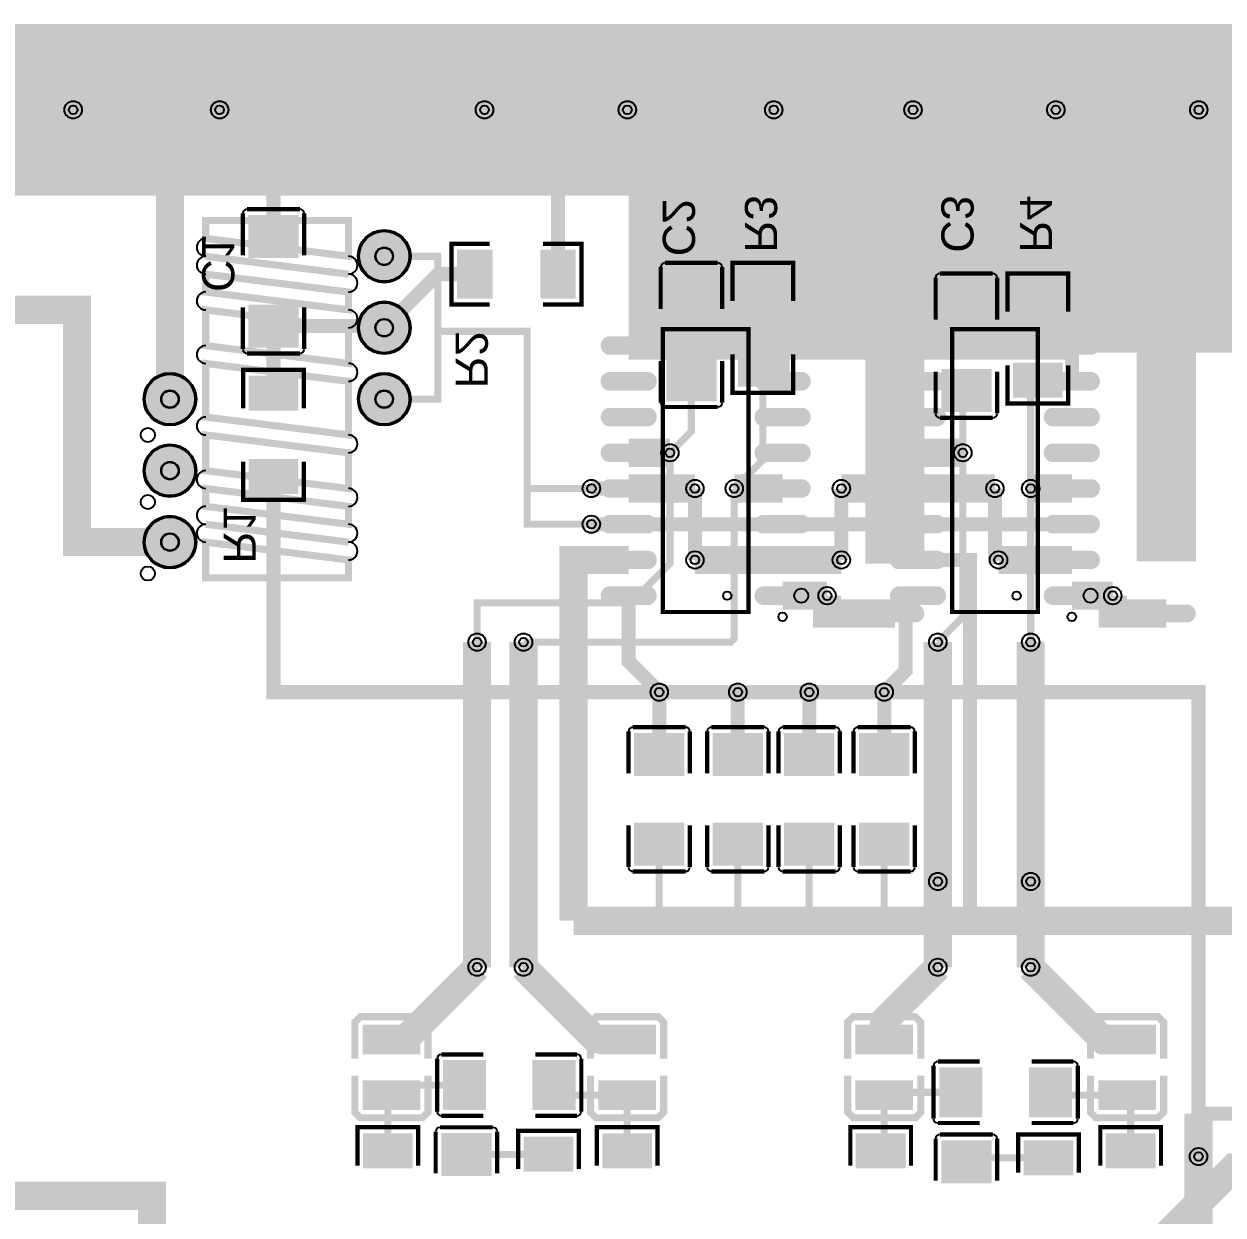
# Model space of a CAD drawing. Header units: millimetres. Extents: x 4 to 167, y 3 to 129.
# Drawn here: x 92.73 to 135.36, y 86.82 to 129.16 of the extents above; entities that cross this region are included whole.
import ezdxf

# ---------------------------------------------------------------- set-up
doc = ezdxf.new("R2010")
doc.units = ezdxf.units.MM
for name, color, linetype, true_color in [('BoardOutLine', 7, 'Continuous', 0xff00ff), ('BottomLayer', 7, 'Continuous', 0x0000ff), ('BottomPasteMaskLayer', 7, 'Continuous', 0x800000), ('BottomSilkLayer', 7, 'Continuous', 0x66cc33), ('BottomSolderMaskLayer', 7, 'Continuous', 0xaa00ff), ('Document', 7, 'Continuous', 0xffffff), ('Hole', 7, 'Continuous', 0x222222), ('Multi-Layer', 7, 'Continuous', 0xc0c0c0), ('TopLayer', 7, 'Continuous', 0xff0000), ('TopPasteMaskLayer', 7, 'Continuous', 0x808080), ('TopSilkLayer', 7, 'Continuous', 0xffcc00), ('TopSolderMaskLayer', 7, 'Continuous', 0x800080)]:
    doc.layers.add(name, color=color, linetype=linetype, true_color=true_color)
doc.styles.get("Standard").update_dxf_attribs({"font": 'arial.ttf'})

msp = doc.modelspace()

# ---------------------------------------------------------------- hatches: boundary and pattern name
at = {"layer": 'BottomLayer'}
for points in [[(100.736, 120.865), (102.464, 120.865), (102.464, 122.35), (100.736, 122.35)], [(109.361, 121.12), (109.361, 119.419), (108.154, 119.419), (108.154, 121.12)], [(111.111, 121.12), (111.111, 119.419), (112.319, 119.419), (112.319, 121.12)], [(117.323, 118.96), (115.595, 118.96), (115.595, 120.445), (117.323, 120.445)], [(118.149, 119.239), (119.85, 119.239), (119.85, 120.447), (118.149, 120.447)], [(127.102, 118.579), (125.374, 118.579), (125.374, 120.064), (127.102, 120.064)], [(127.928, 118.858), (129.629, 118.858), (129.629, 120.066), (127.928, 120.066)], [(100.736, 119.165), (102.464, 119.165), (102.464, 117.68), (100.736, 117.68)], [(117.323, 117.26), (115.595, 117.26), (115.595, 115.775), (117.323, 115.775)], [(118.149, 117.489), (119.85, 117.489), (119.85, 116.282), (118.149, 116.282)], [(127.102, 116.879), (125.374, 116.879), (125.374, 115.394), (127.102, 115.394)], [(127.928, 117.108), (129.629, 117.108), (129.629, 115.901), (127.928, 115.901)], [(102.451, 115.429), (100.75, 115.429), (100.75, 116.637), (102.451, 116.637)], [(102.451, 113.679), (100.75, 113.679), (100.75, 112.472), (102.451, 112.472)], [(122.966, 107.917, -0.785398), (122.966, 108.491), (124.43, 108.491, -0.785398), (124.43, 107.917)], [(132.618, 107.917, -0.785398), (132.618, 108.491), (134.082, 108.491, -0.785398), (134.082, 107.917)]]:
    msp.add_hatch(color=256, dxfattribs=at).paths.add_polyline_path(points)
at = {"layer": 'BottomPasteMaskLayer'}
for points in [[(100.836, 120.865), (101.206, 120.865), (101.306, 120.965), (101.306, 121.27), (101.406, 121.37), (101.794, 121.37), (101.894, 121.27), (101.894, 120.965), (101.994, 120.865), (102.364, 120.865), (102.464, 120.965), (102.464, 122.25), (102.364, 122.35), (100.836, 122.35), (100.736, 122.25), (100.736, 120.965)], [(109.361, 121.02), (109.361, 120.658), (109.261, 120.558), (109.051, 120.558), (108.951, 120.458), (108.951, 120.08), (109.051, 119.98), (109.261, 119.98), (109.361, 119.88), (109.361, 119.519), (109.261, 119.419), (108.254, 119.419), (108.154, 119.519), (108.154, 121.02), (108.254, 121.12), (109.261, 121.12)], [(111.111, 121.02), (111.111, 120.658), (111.211, 120.558), (111.422, 120.558), (111.522, 120.458), (111.522, 120.08), (111.422, 119.98), (111.211, 119.98), (111.111, 119.88), (111.111, 119.519), (111.211, 119.419), (112.219, 119.419), (112.319, 119.519), (112.319, 121.02), (112.219, 121.12), (111.211, 121.12)], [(117.223, 118.96), (116.853, 118.96), (116.753, 119.06), (116.753, 119.365), (116.653, 119.465), (116.265, 119.465), (116.165, 119.365), (116.165, 119.06), (116.065, 118.96), (115.695, 118.96), (115.595, 119.06), (115.595, 120.345), (115.695, 120.445), (117.223, 120.445), (117.323, 120.345), (117.323, 119.06)], [(118.249, 119.239), (118.61, 119.239), (118.71, 119.339), (118.71, 119.55), (118.81, 119.65), (119.188, 119.65), (119.288, 119.55), (119.288, 119.339), (119.388, 119.239), (119.75, 119.239), (119.85, 119.339), (119.85, 120.347), (119.75, 120.447), (118.249, 120.447), (118.149, 120.347), (118.149, 119.339)], [(127.002, 118.579), (126.632, 118.579), (126.532, 118.679), (126.532, 118.984), (126.432, 119.084), (126.045, 119.084), (125.945, 118.984), (125.945, 118.679), (125.845, 118.579), (125.474, 118.579), (125.374, 118.679), (125.374, 119.964), (125.474, 120.064), (127.002, 120.064), (127.102, 119.964), (127.102, 118.679)], [(128.028, 118.858), (128.389, 118.858), (128.489, 118.958), (128.489, 119.169), (128.589, 119.269), (128.967, 119.269), (129.067, 119.169), (129.067, 118.958), (129.167, 118.858), (129.529, 118.858), (129.629, 118.958), (129.629, 119.966), (129.529, 120.066), (128.028, 120.066), (127.928, 119.966), (127.928, 118.958)], [(100.836, 119.165), (101.206, 119.165), (101.306, 119.065), (101.306, 118.76), (101.406, 118.66), (101.794, 118.66), (101.894, 118.76), (101.894, 119.065), (101.994, 119.165), (102.364, 119.165), (102.464, 119.065), (102.464, 117.78), (102.364, 117.68), (100.836, 117.68), (100.736, 117.78), (100.736, 119.065)], [(117.223, 117.26), (116.853, 117.26), (116.753, 117.16), (116.753, 116.855), (116.653, 116.755), (116.265, 116.755), (116.165, 116.855), (116.165, 117.16), (116.065, 117.26), (115.695, 117.26), (115.595, 117.16), (115.595, 115.875), (115.695, 115.775), (117.223, 115.775), (117.323, 115.875), (117.323, 117.16)], [(118.249, 117.489), (118.61, 117.489), (118.71, 117.389), (118.71, 117.179), (118.81, 117.079), (119.188, 117.079), (119.288, 117.179), (119.288, 117.389), (119.388, 117.489), (119.75, 117.489), (119.85, 117.389), (119.85, 116.382), (119.75, 116.282), (118.249, 116.282), (118.149, 116.382), (118.149, 117.389)], [(127.002, 116.879), (126.632, 116.879), (126.532, 116.779), (126.532, 116.474), (126.432, 116.374), (126.045, 116.374), (125.945, 116.474), (125.945, 116.779), (125.845, 116.879), (125.474, 116.879), (125.374, 116.779), (125.374, 115.494), (125.474, 115.394), (127.002, 115.394), (127.102, 115.494), (127.102, 116.779)], [(128.028, 117.108), (128.389, 117.108), (128.489, 117.008), (128.489, 116.798), (128.589, 116.698), (128.967, 116.698), (129.067, 116.798), (129.067, 117.008), (129.167, 117.108), (129.529, 117.108), (129.629, 117.008), (129.629, 116.001), (129.529, 115.901), (128.028, 115.901), (127.928, 116.001), (127.928, 117.008)], [(102.351, 115.429), (101.989, 115.429), (101.889, 115.529), (101.889, 115.74), (101.789, 115.84), (101.411, 115.84), (101.311, 115.74), (101.311, 115.529), (101.211, 115.429), (100.85, 115.429), (100.75, 115.529), (100.75, 116.537), (100.85, 116.637), (102.351, 116.637), (102.451, 116.537), (102.451, 115.529)], [(102.351, 113.679), (101.989, 113.679), (101.889, 113.579), (101.889, 113.369), (101.789, 113.269), (101.411, 113.269), (101.311, 113.369), (101.311, 113.579), (101.211, 113.679), (100.85, 113.679), (100.75, 113.579), (100.75, 112.572), (100.85, 112.472), (102.351, 112.472), (102.451, 112.572), (102.451, 113.579)], [(122.966, 107.917, -0.785398), (122.966, 108.491), (124.43, 108.491, -0.785398), (124.43, 107.917)], [(132.618, 107.917, -0.785398), (132.618, 108.491), (134.082, 108.491, -0.785398), (134.082, 107.917)]]:
    msp.add_hatch(color=256, dxfattribs=at).paths.add_polyline_path(points)
at = {"layer": 'BottomSolderMaskLayer'}
for points in [[(100.707, 120.843), (102.494, 120.843), (102.494, 122.372), (100.707, 122.372)], [(104.597, 120.904, 1), (106.477, 120.904, 1)], [(109.387, 121.145), (109.387, 119.393), (108.128, 119.393), (108.128, 121.145)], [(111.086, 121.145), (111.086, 119.393), (112.344, 119.393), (112.344, 121.145)], [(117.353, 118.938), (115.566, 118.938), (115.566, 120.467), (117.353, 120.467)], [(118.113, 119.221), (119.886, 119.221), (119.886, 120.465), (118.113, 120.465)], [(127.132, 118.557), (125.345, 118.557), (125.345, 120.086), (127.132, 120.086)], [(127.892, 118.84), (129.665, 118.84), (129.665, 120.084), (127.892, 120.084)], [(100.707, 119.187), (102.494, 119.187), (102.494, 117.658), (100.707, 117.658)], [(104.597, 118.364, 1), (106.477, 118.364, 1)], [(117.353, 117.282), (115.566, 117.282), (115.566, 115.753), (117.353, 115.753)], [(118.113, 117.507), (119.886, 117.507), (119.886, 116.264), (118.113, 116.264)], [(127.132, 116.901), (125.345, 116.901), (125.345, 115.372), (127.132, 115.372)], [(127.892, 117.126), (129.665, 117.126), (129.665, 115.883), (127.892, 115.883)], [(96.977, 115.824, 1), (98.857, 115.824, 1)], [(102.486, 115.411), (100.714, 115.411), (100.714, 116.655), (102.486, 116.655)], [(104.597, 115.824, 1), (106.477, 115.824, 1)], [(96.977, 113.284, 1), (98.857, 113.284, 1)], [(102.486, 113.697), (100.714, 113.697), (100.714, 112.454), (102.486, 112.454)], [(96.977, 110.744, 1), (98.857, 110.744, 1)], [(122.901, 107.892, -0.785398), (122.901, 108.517), (124.495, 108.517, -0.785398), (124.495, 107.892)], [(132.553, 107.892, -0.785398), (132.553, 108.517), (134.147, 108.517, -0.785398), (134.147, 107.892)]]:
    msp.add_hatch(color=256, dxfattribs=at).paths.add_polyline_path(points)
at = {"layer": 'Multi-Layer'}
for points in [[(104.648, 120.904, 1), (106.426, 120.904, 1)], [(104.648, 118.364, 1), (106.426, 118.364, 1)], [(97.028, 115.824, 1), (98.806, 115.824, 1)], [(104.648, 115.824, 1), (106.426, 115.824, 1)], [(97.028, 113.284, 1), (98.806, 113.284, 1)], [(97.028, 110.744, 1), (98.806, 110.744, 1)]]:
    msp.add_hatch(color=256, dxfattribs=at).paths.add_polyline_path(points)
at = {"layer": 'TopLayer'}
for points in [[(137.434, 117.729), (114.232, 117.729), (114.232, 125.662), (114.681, 126.111), (137.434, 126.111)], [(113.547, 117.428, -0.785398), (113.547, 118.03), (114.916, 118.03, -0.785398), (114.916, 117.428)], [(119.018, 117.428, -0.785398), (119.018, 118.03), (120.387, 118.03, -0.785398), (120.387, 117.428)], [(123.834, 117.428, -0.785398), (123.834, 118.03), (125.203, 118.03, -0.785398), (125.203, 117.428)], [(129.305, 117.428, -0.785398), (129.305, 118.03), (130.674, 118.03, -0.785398), (130.674, 117.428)], [(113.547, 116.158, -0.785398), (113.547, 116.76), (114.916, 116.76, -0.785398), (114.916, 116.158)], [(119.018, 116.158, -0.785398), (119.018, 116.76), (120.387, 116.76, -0.785398), (120.387, 116.158)], [(123.834, 116.158, -0.785398), (123.834, 116.76), (125.203, 116.76, -0.785398), (125.203, 116.158)], [(129.305, 116.158, -0.785398), (129.305, 116.76), (130.674, 116.76, -0.785398), (130.674, 116.158)], [(113.547, 114.888, -0.785398), (113.547, 115.49), (114.916, 115.49, -0.785398), (114.916, 114.888)], [(119.018, 114.888, -0.785398), (119.018, 115.49), (120.387, 115.49, -0.785398), (120.387, 114.888)], [(123.834, 114.888, -0.785398), (123.834, 115.49), (125.203, 115.49, -0.785398), (125.203, 114.888)], [(129.305, 114.888, -0.785398), (129.305, 115.49), (130.674, 115.49, -0.785398), (130.674, 114.888)], [(113.547, 113.618, -0.785398), (113.547, 114.22), (114.916, 114.22, -0.785398), (114.916, 113.618)], [(119.018, 113.618, -0.785398), (119.018, 114.22), (120.387, 114.22, -0.785398), (120.387, 113.618)], [(123.834, 113.618, -0.785398), (123.834, 114.22), (125.203, 114.22, -0.785398), (125.203, 113.618)], [(129.305, 113.618, -0.785398), (129.305, 114.22), (130.674, 114.22, -0.785398), (130.674, 113.618)], [(113.547, 112.348, -0.785398), (113.547, 112.95), (114.916, 112.95, -0.785398), (114.916, 112.348)], [(119.018, 112.348, -0.785398), (119.018, 112.95), (120.387, 112.95, -0.785398), (120.387, 112.348)], [(123.834, 112.348, -0.785398), (123.834, 112.95), (125.203, 112.95, -0.785398), (125.203, 112.348)], [(129.305, 112.348, -0.785398), (129.305, 112.95), (130.674, 112.95, -0.785398), (130.674, 112.348)], [(113.547, 111.078, -0.785398), (113.547, 111.68), (114.916, 111.68, -0.785398), (114.916, 111.078)], [(119.018, 111.078, -0.785398), (119.018, 111.68), (120.387, 111.68, -0.785398), (120.387, 111.078)], [(123.834, 111.078, -0.785398), (123.834, 111.68), (125.203, 111.68, -0.785398), (125.203, 111.078)], [(129.305, 111.078, -0.785398), (129.305, 111.68), (130.674, 111.68, -0.785398), (130.674, 111.078)], [(113.547, 109.808, -0.785398), (113.547, 110.41), (114.916, 110.41, -0.785398), (114.916, 109.808)], [(119.018, 109.808, -0.785398), (119.018, 110.41), (120.387, 110.41, -0.785398), (120.387, 109.808)], [(123.834, 109.808, -0.785398), (123.834, 110.41), (125.203, 110.41, -0.785398), (125.203, 109.808)], [(129.305, 109.808, -0.785398), (129.305, 110.41), (130.674, 110.41, -0.785398), (130.674, 109.808)], [(113.547, 108.538, -0.785398), (113.547, 109.14), (114.916, 109.14, -0.785398), (114.916, 108.538)], [(119.018, 108.538, -0.785398), (119.018, 109.14), (120.387, 109.14, -0.785398), (120.387, 108.538)], [(123.834, 108.538, -0.785398), (123.834, 109.14), (125.203, 109.14, -0.785398), (125.203, 108.538)], [(129.305, 108.538, -0.785398), (129.305, 109.14), (130.674, 109.14, -0.785398), (130.674, 108.538)], [(116.18, 102.45), (114.452, 102.45), (114.452, 103.935), (116.18, 103.935)], [(118.974, 102.45), (117.246, 102.45), (117.246, 103.935), (118.974, 103.935)], [(121.514, 102.45), (119.786, 102.45), (119.786, 103.935), (121.514, 103.935)], [(124.181, 102.45), (122.453, 102.45), (122.453, 103.935), (124.181, 103.935)], [(116.18, 100.75), (114.452, 100.75), (114.452, 99.265), (116.18, 99.265)], [(118.974, 100.75), (117.246, 100.75), (117.246, 99.265), (118.974, 99.265)], [(121.514, 100.75), (119.786, 100.75), (119.786, 99.265), (121.514, 99.265)], [(124.181, 100.75), (122.453, 100.75), (122.453, 99.265), (124.181, 99.265)], [(104.792, 93.566), (106.791, 93.566), (106.791, 92.566), (104.792, 92.566)], [(113.174, 93.566), (115.173, 93.566), (115.173, 92.566), (113.174, 92.566)], [(122.318, 93.566), (124.317, 93.566), (124.317, 92.566), (122.318, 92.566)], [(130.954, 93.566), (132.953, 93.566), (132.953, 92.566), (130.954, 92.566)], [(109.132, 90.576), (109.132, 92.304), (107.647, 92.304), (107.647, 90.576)], [(110.832, 90.576), (110.832, 92.304), (112.317, 92.304), (112.317, 90.576)], [(126.785, 90.322), (126.785, 92.05), (125.3, 92.05), (125.3, 90.322)], [(128.485, 90.322), (128.485, 92.05), (129.97, 92.05), (129.97, 90.322)], [(104.792, 91.585), (106.791, 91.585), (106.791, 90.585), (104.792, 90.585)], [(113.174, 91.585), (115.173, 91.585), (115.173, 90.585), (113.174, 90.585)], [(122.318, 91.585), (124.317, 91.585), (124.317, 90.585), (122.318, 90.585)], [(130.954, 91.585), (132.953, 91.585), (132.953, 90.585), (130.954, 90.585)], [(104.814, 88.505), (106.515, 88.505), (106.515, 89.713), (104.814, 89.713)], [(107.594, 88.226), (109.322, 88.226), (109.322, 89.711), (107.594, 89.711)], [(110.529, 88.378), (112.23, 88.378), (112.23, 89.586), (110.529, 89.586)], [(113.323, 88.505), (115.024, 88.505), (115.024, 89.713), (113.323, 89.713)], [(122.34, 88.505), (124.041, 88.505), (124.041, 89.713), (122.34, 89.713)], [(131.23, 88.505), (132.931, 88.505), (132.931, 89.713), (131.23, 89.713)], [(125.374, 87.972), (127.102, 87.972), (127.102, 89.457), (125.374, 89.457)], [(128.309, 88.251), (130.01, 88.251), (130.01, 89.459), (128.309, 89.459)]]:
    msp.add_hatch(color=256, dxfattribs=at).paths.add_polyline_path(points)
at = {"layer": 'TopPasteMaskLayer'}
for points in [[(113.547, 117.428, -0.785398), (113.547, 118.03), (114.916, 118.03, -0.785398), (114.916, 117.428)], [(119.018, 117.428, -0.785398), (119.018, 118.03), (120.387, 118.03, -0.785398), (120.387, 117.428)], [(123.834, 117.428, -0.785398), (123.834, 118.03), (125.203, 118.03, -0.785398), (125.203, 117.428)], [(129.305, 117.428, -0.785398), (129.305, 118.03), (130.674, 118.03, -0.785398), (130.674, 117.428)], [(113.547, 116.158, -0.785398), (113.547, 116.76), (114.916, 116.76, -0.785398), (114.916, 116.158)], [(119.018, 116.158, -0.785398), (119.018, 116.76), (120.387, 116.76, -0.785398), (120.387, 116.158)], [(123.834, 116.158, -0.785398), (123.834, 116.76), (125.203, 116.76, -0.785398), (125.203, 116.158)], [(129.305, 116.158, -0.785398), (129.305, 116.76), (130.674, 116.76, -0.785398), (130.674, 116.158)], [(113.547, 114.888, -0.785398), (113.547, 115.49), (114.916, 115.49, -0.785398), (114.916, 114.888)], [(119.018, 114.888, -0.785398), (119.018, 115.49), (120.387, 115.49, -0.785398), (120.387, 114.888)], [(123.834, 114.888, -0.785398), (123.834, 115.49), (125.203, 115.49, -0.785398), (125.203, 114.888)], [(129.305, 114.888, -0.785398), (129.305, 115.49), (130.674, 115.49, -0.785398), (130.674, 114.888)], [(113.547, 113.618, -0.785398), (113.547, 114.22), (114.916, 114.22, -0.785398), (114.916, 113.618)], [(119.018, 113.618, -0.785398), (119.018, 114.22), (120.387, 114.22, -0.785398), (120.387, 113.618)], [(123.834, 113.618, -0.785398), (123.834, 114.22), (125.203, 114.22, -0.785398), (125.203, 113.618)], [(129.305, 113.618, -0.785398), (129.305, 114.22), (130.674, 114.22, -0.785398), (130.674, 113.618)], [(113.547, 112.348, -0.785398), (113.547, 112.95), (114.916, 112.95, -0.785398), (114.916, 112.348)], [(119.018, 112.348, -0.785398), (119.018, 112.95), (120.387, 112.95, -0.785398), (120.387, 112.348)], [(123.834, 112.348, -0.785398), (123.834, 112.95), (125.203, 112.95, -0.785398), (125.203, 112.348)], [(129.305, 112.348, -0.785398), (129.305, 112.95), (130.674, 112.95, -0.785398), (130.674, 112.348)], [(113.547, 111.078, -0.785398), (113.547, 111.68), (114.916, 111.68, -0.785398), (114.916, 111.078)], [(119.018, 111.078, -0.785398), (119.018, 111.68), (120.387, 111.68, -0.785398), (120.387, 111.078)], [(123.834, 111.078, -0.785398), (123.834, 111.68), (125.203, 111.68, -0.785398), (125.203, 111.078)], [(129.305, 111.078, -0.785398), (129.305, 111.68), (130.674, 111.68, -0.785398), (130.674, 111.078)], [(113.547, 109.808, -0.785398), (113.547, 110.41), (114.916, 110.41, -0.785398), (114.916, 109.808)], [(119.018, 109.808, -0.785398), (119.018, 110.41), (120.387, 110.41, -0.785398), (120.387, 109.808)], [(123.834, 109.808, -0.785398), (123.834, 110.41), (125.203, 110.41, -0.785398), (125.203, 109.808)], [(129.305, 109.808, -0.785398), (129.305, 110.41), (130.674, 110.41, -0.785398), (130.674, 109.808)], [(113.547, 108.538, -0.785398), (113.547, 109.14), (114.916, 109.14, -0.785398), (114.916, 108.538)], [(119.018, 108.538, -0.785398), (119.018, 109.14), (120.387, 109.14, -0.785398), (120.387, 108.538)], [(123.834, 108.538, -0.785398), (123.834, 109.14), (125.203, 109.14, -0.785398), (125.203, 108.538)], [(129.305, 108.538, -0.785398), (129.305, 109.14), (130.674, 109.14, -0.785398), (130.674, 108.538)], [(116.08, 102.45), (115.71, 102.45), (115.61, 102.55), (115.61, 102.855), (115.51, 102.955), (115.122, 102.955), (115.022, 102.855), (115.022, 102.55), (114.922, 102.45), (114.552, 102.45), (114.452, 102.55), (114.452, 103.835), (114.552, 103.935), (116.08, 103.935), (116.18, 103.835), (116.18, 102.55)], [(118.874, 102.45), (118.504, 102.45), (118.404, 102.55), (118.404, 102.855), (118.304, 102.955), (117.916, 102.955), (117.816, 102.855), (117.816, 102.55), (117.716, 102.45), (117.346, 102.45), (117.246, 102.55), (117.246, 103.835), (117.346, 103.935), (118.874, 103.935), (118.974, 103.835), (118.974, 102.55)], [(121.414, 102.45), (121.044, 102.45), (120.944, 102.55), (120.944, 102.855), (120.844, 102.955), (120.456, 102.955), (120.356, 102.855), (120.356, 102.55), (120.256, 102.45), (119.886, 102.45), (119.786, 102.55), (119.786, 103.835), (119.886, 103.935), (121.414, 103.935), (121.514, 103.835), (121.514, 102.55)], [(124.081, 102.45), (123.711, 102.45), (123.611, 102.55), (123.611, 102.855), (123.511, 102.955), (123.123, 102.955), (123.023, 102.855), (123.023, 102.55), (122.923, 102.45), (122.553, 102.45), (122.453, 102.55), (122.453, 103.835), (122.553, 103.935), (124.081, 103.935), (124.181, 103.835), (124.181, 102.55)], [(116.08, 100.75), (115.71, 100.75), (115.61, 100.65), (115.61, 100.345), (115.51, 100.245), (115.122, 100.245), (115.022, 100.345), (115.022, 100.65), (114.922, 100.75), (114.552, 100.75), (114.452, 100.65), (114.452, 99.365), (114.552, 99.265), (116.08, 99.265), (116.18, 99.365), (116.18, 100.65)], [(118.874, 100.75), (118.504, 100.75), (118.404, 100.65), (118.404, 100.345), (118.304, 100.245), (117.916, 100.245), (117.816, 100.345), (117.816, 100.65), (117.716, 100.75), (117.346, 100.75), (117.246, 100.65), (117.246, 99.365), (117.346, 99.265), (118.874, 99.265), (118.974, 99.365), (118.974, 100.65)], [(121.414, 100.75), (121.044, 100.75), (120.944, 100.65), (120.944, 100.345), (120.844, 100.245), (120.456, 100.245), (120.356, 100.345), (120.356, 100.65), (120.256, 100.75), (119.886, 100.75), (119.786, 100.65), (119.786, 99.365), (119.886, 99.265), (121.414, 99.265), (121.514, 99.365), (121.514, 100.65)], [(124.081, 100.75), (123.711, 100.75), (123.611, 100.65), (123.611, 100.345), (123.511, 100.245), (123.123, 100.245), (123.023, 100.345), (123.023, 100.65), (122.923, 100.75), (122.553, 100.75), (122.453, 100.65), (122.453, 99.365), (122.553, 99.265), (124.081, 99.265), (124.181, 99.365), (124.181, 100.65)], [(104.792, 93.566), (106.791, 93.566), (106.791, 92.566), (104.792, 92.566)], [(113.174, 93.566), (115.173, 93.566), (115.173, 92.566), (113.174, 92.566)], [(122.318, 93.566), (124.317, 93.566), (124.317, 92.566), (122.318, 92.566)], [(130.954, 93.566), (132.953, 93.566), (132.953, 92.566), (130.954, 92.566)], [(109.132, 90.676), (109.132, 91.046), (109.032, 91.146), (108.727, 91.146), (108.627, 91.246), (108.627, 91.634), (108.727, 91.734), (109.032, 91.734), (109.132, 91.834), (109.132, 92.204), (109.032, 92.304), (107.747, 92.304), (107.647, 92.204), (107.647, 90.676), (107.747, 90.576), (109.032, 90.576)], [(110.832, 90.676), (110.832, 91.046), (110.932, 91.146), (111.237, 91.146), (111.337, 91.246), (111.337, 91.634), (111.237, 91.734), (110.932, 91.734), (110.832, 91.834), (110.832, 92.204), (110.932, 92.304), (112.217, 92.304), (112.317, 92.204), (112.317, 90.676), (112.217, 90.576), (110.932, 90.576)], [(126.785, 90.422), (126.785, 90.792), (126.685, 90.892), (126.38, 90.892), (126.28, 90.992), (126.28, 91.38), (126.38, 91.48), (126.685, 91.48), (126.785, 91.58), (126.785, 91.95), (126.685, 92.05), (125.4, 92.05), (125.3, 91.95), (125.3, 90.422), (125.4, 90.322), (126.685, 90.322)], [(128.485, 90.422), (128.485, 90.792), (128.585, 90.892), (128.89, 90.892), (128.99, 90.992), (128.99, 91.38), (128.89, 91.48), (128.585, 91.48), (128.485, 91.58), (128.485, 91.95), (128.585, 92.05), (129.87, 92.05), (129.97, 91.95), (129.97, 90.422), (129.87, 90.322), (128.585, 90.322)], [(104.792, 91.585), (106.791, 91.585), (106.791, 90.585), (104.792, 90.585)], [(113.174, 91.585), (115.173, 91.585), (115.173, 90.585), (113.174, 90.585)], [(122.318, 91.585), (124.317, 91.585), (124.317, 90.585), (122.318, 90.585)], [(130.954, 91.585), (132.953, 91.585), (132.953, 90.585), (130.954, 90.585)], [(104.914, 88.505), (105.275, 88.505), (105.375, 88.605), (105.375, 88.816), (105.475, 88.916), (105.853, 88.916), (105.953, 88.816), (105.953, 88.605), (106.053, 88.505), (106.415, 88.505), (106.515, 88.605), (106.515, 89.613), (106.415, 89.713), (104.914, 89.713), (104.814, 89.613), (104.814, 88.605)], [(107.694, 88.226), (108.064, 88.226), (108.164, 88.326), (108.164, 88.631), (108.264, 88.731), (108.652, 88.731), (108.752, 88.631), (108.752, 88.326), (108.852, 88.226), (109.222, 88.226), (109.322, 88.326), (109.322, 89.611), (109.222, 89.711), (107.694, 89.711), (107.594, 89.611), (107.594, 88.326)], [(110.629, 88.378), (110.99, 88.378), (111.09, 88.478), (111.09, 88.689), (111.19, 88.789), (111.568, 88.789), (111.668, 88.689), (111.668, 88.478), (111.768, 88.378), (112.13, 88.378), (112.23, 88.478), (112.23, 89.486), (112.13, 89.586), (110.629, 89.586), (110.529, 89.486), (110.529, 88.478)], [(113.423, 88.505), (113.784, 88.505), (113.884, 88.605), (113.884, 88.816), (113.984, 88.916), (114.362, 88.916), (114.462, 88.816), (114.462, 88.605), (114.562, 88.505), (114.924, 88.505), (115.024, 88.605), (115.024, 89.613), (114.924, 89.713), (113.423, 89.713), (113.323, 89.613), (113.323, 88.605)], [(122.44, 88.505), (122.801, 88.505), (122.901, 88.605), (122.901, 88.816), (123.001, 88.916), (123.379, 88.916), (123.479, 88.816), (123.479, 88.605), (123.579, 88.505), (123.941, 88.505), (124.041, 88.605), (124.041, 89.613), (123.941, 89.713), (122.44, 89.713), (122.34, 89.613), (122.34, 88.605)], [(131.33, 88.505), (131.691, 88.505), (131.791, 88.605), (131.791, 88.816), (131.891, 88.916), (132.269, 88.916), (132.369, 88.816), (132.369, 88.605), (132.469, 88.505), (132.831, 88.505), (132.931, 88.605), (132.931, 89.613), (132.831, 89.713), (131.33, 89.713), (131.23, 89.613), (131.23, 88.605)], [(125.474, 87.972), (125.845, 87.972), (125.945, 88.072), (125.945, 88.377), (126.045, 88.477), (126.432, 88.477), (126.532, 88.377), (126.532, 88.072), (126.632, 87.972), (127.002, 87.972), (127.102, 88.072), (127.102, 89.357), (127.002, 89.457), (125.474, 89.457), (125.374, 89.357), (125.374, 88.072)], [(128.409, 88.251), (128.77, 88.251), (128.87, 88.351), (128.87, 88.562), (128.97, 88.662), (129.348, 88.662), (129.448, 88.562), (129.448, 88.351), (129.548, 88.251), (129.91, 88.251), (130.01, 88.351), (130.01, 89.359), (129.91, 89.459), (128.409, 89.459), (128.309, 89.359), (128.309, 88.351)]]:
    msp.add_hatch(color=256, dxfattribs=at).paths.add_polyline_path(points)
at = {"layer": 'TopSolderMaskLayer'}
for points in [[(104.597, 120.904, 1), (106.477, 120.904, 1)], [(104.597, 118.364, 1), (106.477, 118.364, 1)], [(113.489, 117.403, -0.785398), (113.489, 118.056), (114.974, 118.056, -0.785398), (114.974, 117.403)], [(118.961, 117.403, -0.785398), (118.961, 118.056), (120.445, 118.056, -0.785398), (120.445, 117.403)], [(123.776, 117.403, -0.785398), (123.776, 118.056), (125.261, 118.056, -0.785398), (125.261, 117.403)], [(129.248, 117.403, -0.785398), (129.248, 118.056), (130.732, 118.056, -0.785398), (130.732, 117.403)], [(96.977, 115.824, 1), (98.857, 115.824, 1)], [(104.597, 115.824, 1), (106.477, 115.824, 1)], [(113.489, 116.133, -0.785398), (113.489, 116.786), (114.974, 116.786, -0.785398), (114.974, 116.133)], [(118.961, 116.133, -0.785398), (118.961, 116.786), (120.445, 116.786, -0.785398), (120.445, 116.133)], [(123.776, 116.133, -0.785398), (123.776, 116.786), (125.261, 116.786, -0.785398), (125.261, 116.133)], [(129.248, 116.133, -0.785398), (129.248, 116.786), (130.732, 116.786, -0.785398), (130.732, 116.133)], [(113.489, 114.863, -0.785398), (113.489, 115.516), (114.974, 115.516, -0.785398), (114.974, 114.863)], [(118.961, 114.863, -0.785398), (118.961, 115.516), (120.445, 115.516, -0.785398), (120.445, 114.863)], [(123.776, 114.863, -0.785398), (123.776, 115.516), (125.261, 115.516, -0.785398), (125.261, 114.863)], [(129.248, 114.863, -0.785398), (129.248, 115.516), (130.732, 115.516, -0.785398), (130.732, 114.863)], [(96.977, 113.284, 1), (98.857, 113.284, 1)], [(113.489, 113.593, -0.785398), (113.489, 114.246), (114.974, 114.246, -0.785398), (114.974, 113.593)], [(118.961, 113.593, -0.785398), (118.961, 114.246), (120.445, 114.246, -0.785398), (120.445, 113.593)], [(123.776, 113.593, -0.785398), (123.776, 114.246), (125.261, 114.246, -0.785398), (125.261, 113.593)], [(129.248, 113.593, -0.785398), (129.248, 114.246), (130.732, 114.246, -0.785398), (130.732, 113.593)], [(113.489, 112.323, -0.785398), (113.489, 112.976), (114.974, 112.976, -0.785398), (114.974, 112.323)], [(118.961, 112.323, -0.785398), (118.961, 112.976), (120.445, 112.976, -0.785398), (120.445, 112.323)], [(123.776, 112.323, -0.785398), (123.776, 112.976), (125.261, 112.976, -0.785398), (125.261, 112.323)], [(129.248, 112.323, -0.785398), (129.248, 112.976), (130.732, 112.976, -0.785398), (130.732, 112.323)], [(96.977, 110.744, 1), (98.857, 110.744, 1)], [(113.489, 111.053, -0.785398), (113.489, 111.706), (114.974, 111.706, -0.785398), (114.974, 111.053)], [(118.961, 111.053, -0.785398), (118.961, 111.706), (120.445, 111.706, -0.785398), (120.445, 111.053)], [(123.776, 111.053, -0.785398), (123.776, 111.706), (125.261, 111.706, -0.785398), (125.261, 111.053)], [(129.248, 111.053, -0.785398), (129.248, 111.706), (130.732, 111.706, -0.785398), (130.732, 111.053)], [(113.489, 109.783, -0.785398), (113.489, 110.436), (114.974, 110.436, -0.785398), (114.974, 109.783)], [(118.961, 109.783, -0.785398), (118.961, 110.436), (120.445, 110.436, -0.785398), (120.445, 109.783)], [(123.776, 109.783, -0.785398), (123.776, 110.436), (125.261, 110.436, -0.785398), (125.261, 109.783)], [(129.248, 109.783, -0.785398), (129.248, 110.436), (130.732, 110.436, -0.785398), (130.732, 109.783)], [(113.489, 108.513, -0.785398), (113.489, 109.166), (114.974, 109.166, -0.785398), (114.974, 108.513)], [(118.961, 108.513, -0.785398), (118.961, 109.166), (120.445, 109.166, -0.785398), (120.445, 108.513)], [(123.776, 108.513, -0.785398), (123.776, 109.166), (125.261, 109.166, -0.785398), (125.261, 108.513)], [(129.248, 108.513, -0.785398), (129.248, 109.166), (130.732, 109.166, -0.785398), (130.732, 108.513)], [(116.21, 102.428), (114.423, 102.428), (114.423, 103.957), (116.21, 103.957)], [(119.004, 102.428), (117.217, 102.428), (117.217, 103.957), (119.004, 103.957)], [(121.544, 102.428), (119.757, 102.428), (119.757, 103.957), (121.544, 103.957)], [(124.211, 102.428), (122.424, 102.428), (122.424, 103.957), (124.211, 103.957)], [(116.21, 100.772), (114.423, 100.772), (114.423, 99.243), (116.21, 99.243)], [(119.004, 100.772), (117.217, 100.772), (117.217, 99.243), (119.004, 99.243)], [(121.544, 100.772), (119.757, 100.772), (119.757, 99.243), (121.544, 99.243)], [(124.211, 100.772), (122.424, 100.772), (122.424, 99.243), (124.211, 99.243)], [(104.766, 93.591), (106.816, 93.591), (106.816, 92.54), (104.766, 92.54)], [(113.148, 93.591), (115.198, 93.591), (115.198, 92.54), (113.148, 92.54)], [(122.292, 93.591), (124.342, 93.591), (124.342, 92.54), (122.292, 92.54)], [(130.928, 93.591), (132.978, 93.591), (132.978, 92.54), (130.928, 92.54)], [(109.158, 90.551), (109.158, 92.33), (107.622, 92.33), (107.622, 90.551)], [(110.807, 90.551), (110.807, 92.33), (112.343, 92.33), (112.343, 90.551)], [(126.811, 90.297), (126.811, 92.076), (125.275, 92.076), (125.275, 90.297)], [(128.46, 90.297), (128.46, 92.076), (129.996, 92.076), (129.996, 90.297)], [(104.766, 91.61), (106.816, 91.61), (106.816, 90.559), (104.766, 90.559)], [(113.148, 91.61), (115.198, 91.61), (115.198, 90.559), (113.148, 90.559)], [(122.292, 91.61), (124.342, 91.61), (124.342, 90.559), (122.292, 90.559)], [(130.928, 91.61), (132.978, 91.61), (132.978, 90.559), (130.928, 90.559)], [(104.778, 88.487), (106.55, 88.487), (106.55, 89.731), (104.778, 89.731)], [(107.565, 88.204), (109.352, 88.204), (109.352, 89.733), (107.565, 89.733)], [(110.493, 88.36), (112.265, 88.36), (112.265, 89.604), (110.493, 89.604)], [(113.287, 88.487), (115.06, 88.487), (115.06, 89.731), (113.287, 89.731)], [(122.304, 88.487), (124.077, 88.487), (124.077, 89.731), (122.304, 89.731)], [(131.194, 88.487), (132.967, 88.487), (132.967, 89.731), (131.194, 89.731)], [(125.345, 87.95), (127.132, 87.95), (127.132, 89.479), (125.345, 89.479)], [(128.273, 88.233), (130.046, 88.233), (130.046, 89.477), (128.273, 89.477)]]:
    msp.add_hatch(color=256, dxfattribs=at).paths.add_polyline_path(points)

# ---------------------------------------------------------------- linework, layer by layer
at = {"layer": 'BoardOutLine', "const_width": 0.254}
msp.add_lwpolyline([(4.166, 128.677), (166.879, 128.677), (166.879, 3.683), (4.166, 3.683), (4.166, 128.677)], close=True, dxfattribs=at)
at = {"layer": 'BottomLayer'}
for points, const_width in [([(94.476, 126.111), (89.396, 126.111)], 6), ([(99.683, 126.111), (94.476, 126.111)], 6), ([(109.101, 126.111), (99.683, 126.111)], 6), ([(114.181, 126.111), (109.101, 126.111)], 6), ([(119.388, 126.111), (114.181, 126.111)], 6), ([(124.341, 126.111), (119.388, 126.111)], 6), ([(129.421, 126.111), (124.341, 126.111)], 6), ([(134.501, 126.111), (129.421, 126.111)], 6), ([(139.708, 126.111), (134.501, 126.111)], 6), ([(97.917, 115.824), (97.917, 126.111)], 0.5), ([(101.6, 121.608), (101.6, 126.111)], 0.5), ([(111.715, 120.269), (111.715, 126.111)], 0.5), ([(133.35, 122.428), (133.35, 110.065)], 2), ([(123.698, 122.218), (123.698, 109.982)], 2), ([(137.504, 122.218), (123.698, 122.218)], 2), ([(105.537, 118.364), (107.442, 120.269), (108.757, 120.269)], 0.5), ([(116.459, 119.703), (116.599, 119.843), (118.999, 119.843)], 1), ([(126.238, 119.322), (126.378, 119.462), (128.778, 119.462)], 0.254), ([(101.6, 118.423), (101.6, 116.033)], 0.5), ([(101.6, 118.423), (105.479, 118.423), (105.537, 118.364)], 0.5), ([(105.537, 115.824), (107.442, 115.824), (107.442, 118.237), (110.617, 118.237), (110.617, 112.649), (112.903, 112.649)], 0.254), ([(117.983, 112.649), (118.999, 113.665), (118.999, 116.886)], 0.254), ([(115.697, 113.919), (116.459, 114.681), (116.459, 116.518)], 0.254), ([(128.524, 112.649), (128.524, 116.505), (128.778, 116.505)], 0.254), ([(126.111, 113.919), (126.111, 116.137), (126.238, 116.137)], 0.254), ([(115.697, 113.919), (115.697, 109.982), (114.3, 108.585), (108.839, 108.585), (108.839, 107.188)], 0.254), ([(126.111, 113.919), (126.111, 108.077), (125.222, 107.188)], 0.254), ([(115.316, 105.41), (101.6, 105.41), (101.6, 113.076)], 0.5), ([(117.983, 112.649), (117.983, 107.315), (117.856, 107.188), (110.49, 107.188)], 0.254), ([(116.586, 112.649), (116.586, 110.109)], 0.5), ([(121.793, 110.109), (121.793, 112.649)], 0.5), ([(127.254, 112.649), (127.254, 110.236), (127.381, 110.109)], 0.5), ([(128.524, 112.649), (128.524, 107.188)], 0.254), ([(121.285, 108.839), (121.285, 108.204), (123.698, 108.204)], 1), ([(131.445, 108.839), (131.445, 108.204), (133.35, 108.204)], 1), ([(118.11, 105.41), (115.316, 105.41)], 0.5), ([(120.65, 105.41), (118.11, 105.41)], 0.5), ([(123.317, 105.41), (120.65, 105.41)], 0.5), ([(123.317, 105.41), (134.493, 105.41), (134.493, 90.424), (158.623, 90.424), (158.623, 101.473)], 0.5), ([(125.222, 98.679), (125.222, 95.631)], 1), ([(128.524, 98.679), (128.524, 95.631)], 1), ([(134.493, 88.9), (134.493, 90.424)], 1), ([(129.183, 84.328), (131.572, 84.328), (135.763, 88.519), (136.906, 88.519)], 1)]:
    msp.add_lwpolyline(points, dxfattribs=dict(at, const_width=const_width))
at = {"layer": 'BottomSilkLayer', "const_width": 0.152}
for points in [[(100.508, 120.941), (100.508, 122.426)], [(100.66, 122.579), (102.54, 122.579)], [(102.693, 122.426), (102.693, 120.941)], [(109.285, 121.348), (107.925, 121.348), (107.925, 119.19), (109.285, 119.19)], [(111.187, 121.348), (112.547, 121.348), (112.547, 119.19), (111.187, 119.19)], [(117.399, 120.674), (115.519, 120.674)], [(117.92, 119.315), (117.92, 120.675), (120.078, 120.675), (120.078, 119.315)], [(115.367, 120.521), (115.367, 119.036)], [(117.552, 119.036), (117.552, 120.521)], [(127.178, 120.293), (125.298, 120.293)], [(127.699, 118.934), (127.699, 120.294), (129.857, 120.294), (129.857, 118.934)], [(125.146, 120.14), (125.146, 118.655)], [(127.331, 118.655), (127.331, 120.14)], [(100.508, 119.089), (100.508, 117.604)], [(102.693, 117.604), (102.693, 119.089)], [(100.66, 117.452), (102.54, 117.452)], [(115.367, 115.699), (115.367, 117.184)], [(117.552, 117.184), (117.552, 115.699)], [(117.92, 117.413), (117.92, 116.053), (120.078, 116.053), (120.078, 117.413)], [(102.679, 115.505), (102.679, 116.865), (100.521, 116.865), (100.521, 115.505)], [(125.146, 115.318), (125.146, 116.803)], [(127.331, 116.803), (127.331, 115.318)], [(127.699, 117.032), (127.699, 115.672), (129.857, 115.672), (129.857, 117.032)], [(117.399, 115.547), (115.519, 115.547)], [(127.178, 115.166), (125.298, 115.166)], [(102.679, 113.603), (102.679, 112.243), (100.521, 112.243), (100.521, 113.603)]]:
    msp.add_lwpolyline(points, dxfattribs=at)
at = {"layer": 'BottomSilkLayer'}
for centre, start, end in [((100.66, 122.426), 90, 180), ((102.54, 122.426), 0, 90), ((115.519, 120.521), 90, 180), ((117.399, 120.521), 0, 90), ((125.298, 120.14), 90, 180), ((127.178, 120.14), 0, 90), ((100.66, 117.604), 180, 270), ((102.54, 117.604), 270, 360), ((115.519, 115.699), 180, 270), ((117.399, 115.699), 270, 0), ((125.298, 115.318), 180, 270), ((127.178, 115.318), 270, 0)]:
    msp.add_arc(centre, 0.152, start, end, dxfattribs=at)
at = {"layer": 'BottomSolderMaskLayer'}
for points, const_width in [([(164.338, 126.111), (6.731, 126.111)], 6.102), ([(137.504, 122.218), (123.698, 122.218)], 2.102), ([(123.698, 122.218), (123.698, 109.982)], 2.102), ([(133.35, 122.428), (133.35, 110.065)], 2.102)]:
    msp.add_lwpolyline(points, dxfattribs=dict(at, const_width=const_width))
for centre, radius in [((105.537, 120.904), 0.94), ((105.537, 120.904), 0.317), ((105.537, 118.364), 0.94), ((105.537, 118.364), 0.317), ((97.917, 115.824), 0.94), ((105.537, 115.824), 0.94), ((97.917, 115.824), 0.317), ((105.537, 115.824), 0.317), ((97.917, 113.284), 0.94), ((97.917, 113.284), 0.317), ((97.917, 110.744), 0.94), ((97.917, 110.744), 0.317)]:
    msp.add_circle(centre, radius, dxfattribs=at)
at = {"layer": 'Document'}
for centre in [(120.367, 108.839), (130.654, 108.839)]:
    msp.add_circle(centre, 0.25, dxfattribs=at)
at = {"layer": 'Hole'}
for centre in [(94.476, 126.111), (94.476, 126.111), (99.683, 126.111), (99.683, 126.111), (109.101, 126.111), (109.101, 126.111), (114.181, 126.111), (114.181, 126.111), (119.388, 126.111), (124.341, 126.111), (124.341, 126.111), (124.341, 126.111), (129.421, 126.111), (129.421, 126.111), (134.501, 126.111), (115.697, 113.919), (126.111, 113.919), (112.903, 112.649), (116.586, 112.649), (117.983, 112.649), (121.793, 112.649), (127.254, 112.649), (128.524, 112.649), (112.903, 111.379), (116.586, 110.109), (121.793, 110.109), (127.381, 110.109), (121.285, 108.839), (131.445, 108.839), (108.839, 107.188), (110.49, 107.188), (125.222, 107.188), (128.524, 107.188), (115.316, 105.41), (118.11, 105.41), (120.65, 105.41), (123.317, 105.41), (125.222, 98.679), (128.524, 98.679), (108.839, 95.631), (110.49, 95.631), (125.222, 95.631), (128.524, 95.631), (134.493, 88.9)]:
    msp.add_circle(centre, 0.155, dxfattribs=at)
at = {"layer": 'Multi-Layer'}
for centre, radius in [((94.476, 126.111), 0.31), ((94.476, 126.111), 0.31), ((99.683, 126.111), 0.31), ((99.683, 126.111), 0.31), ((109.101, 126.111), 0.31), ((109.101, 126.111), 0.31), ((114.181, 126.111), 0.31), ((114.181, 126.111), 0.31), ((119.388, 126.111), 0.31), ((124.341, 126.111), 0.31), ((124.341, 126.111), 0.31), ((124.341, 126.111), 0.31), ((129.421, 126.111), 0.31), ((129.421, 126.111), 0.31), ((134.501, 126.111), 0.31), ((105.537, 120.904), 0.889), ((105.537, 120.904), 0.3), ((105.537, 118.364), 0.889), ((105.537, 118.364), 0.3), ((97.917, 115.824), 0.889), ((105.537, 115.824), 0.889), ((97.917, 115.824), 0.3), ((105.537, 115.824), 0.3), ((97.917, 113.284), 0.889), ((115.697, 113.919), 0.31), ((126.111, 113.919), 0.31), ((97.917, 113.284), 0.3), ((112.903, 112.649), 0.31), ((116.586, 112.649), 0.31), ((117.983, 112.649), 0.31), ((121.793, 112.649), 0.31), ((127.254, 112.649), 0.31), ((128.524, 112.649), 0.31), ((97.917, 110.744), 0.889), ((112.903, 111.379), 0.31), ((97.917, 110.744), 0.3), ((116.586, 110.109), 0.31), ((121.793, 110.109), 0.31), ((127.381, 110.109), 0.31), ((121.285, 108.839), 0.31), ((131.445, 108.839), 0.31), ((108.839, 107.188), 0.31), ((110.49, 107.188), 0.31), ((125.222, 107.188), 0.31), ((128.524, 107.188), 0.31), ((115.316, 105.41), 0.31), ((118.11, 105.41), 0.31), ((120.65, 105.41), 0.31), ((123.317, 105.41), 0.31), ((125.222, 98.679), 0.31), ((128.524, 98.679), 0.31), ((108.839, 95.631), 0.31), ((110.49, 95.631), 0.31), ((125.222, 95.631), 0.31), ((128.524, 95.631), 0.31), ((134.493, 88.9), 0.31)]:
    msp.add_circle(centre, radius, dxfattribs=at)
at = {"layer": 'TopLayer'}
for points, const_width in [([(6.731, 126.111), (164.338, 126.111)], 6), ([(97.917, 115.824), (97.917, 126.111)], 1), ([(105.537, 120.904), (107.442, 120.904), (107.442, 118.237), (110.617, 118.237), (110.617, 111.379), (112.903, 111.379)], 0.254), ([(84.582, 118.999), (94.615, 118.999), (94.615, 110.744), (97.917, 110.744)], 1), ([(114.232, 117.729), (120.015, 117.729)], 1), ([(119.703, 117.729), (124.519, 117.729)], 1), ([(124.519, 117.729), (129.99, 117.729)], 1), ([(119.703, 116.459), (119.703, 117.729)], 0.5), ([(129.99, 117.729), (136.957, 117.729)], 0.5), ([(129.99, 116.459), (129.99, 117.729)], 0.5), ([(114.232, 113.919), (115.697, 113.919)], 1), ([(124.519, 113.919), (126.111, 113.919)], 1), ([(114.232, 112.649), (116.586, 112.649)], 1), ([(119.703, 112.649), (117.983, 112.649)], 1), ([(121.793, 112.649), (124.519, 112.649)], 1), ([(127.254, 112.649), (124.519, 112.649)], 1), ([(129.99, 112.649), (128.524, 112.649)], 1), ([(112.903, 112.649), (114.232, 112.649)], 0.5), ([(112.903, 111.379), (114.232, 111.379)], 0.5), ([(114.232, 111.379), (119.703, 111.379)], 0.5), ([(119.703, 111.379), (124.519, 111.379)], 0.5), ([(124.519, 111.379), (129.99, 111.379)], 0.5), ([(114.232, 110.109), (112.268, 110.109), (112.268, 97.282)], 1), ([(116.586, 110.109), (119.703, 110.109)], 1), ([(119.703, 110.109), (121.793, 110.109)], 1), ([(127.381, 110.109), (129.99, 110.109)], 1), ([(124.519, 110.109), (126.365, 110.109), (126.365, 97.282)], 0.5), ([(119.703, 108.839), (121.285, 108.839)], 1), ([(129.99, 108.839), (131.445, 108.839)], 1), ([(114.232, 108.839), (114.232, 106.495), (115.316, 105.41)], 0.5), ([(124.519, 108.839), (124.079, 108.839), (124.079, 106.172), (123.317, 105.41)], 0.5), ([(108.839, 107.188), (108.839, 95.631)], 1), ([(110.49, 107.188), (110.49, 95.631)], 1), ([(125.222, 107.188), (125.222, 98.679)], 1), ([(128.524, 107.188), (128.524, 98.679)], 1), ([(108.839, 107.188), (108.839, 95.631)], 0.254), ([(110.49, 107.188), (110.49, 95.631)], 0.254), ([(115.316, 103.193), (115.316, 105.41)], 0.5), ([(115.316, 105.41), (118.11, 105.41)], 0.5), ([(118.11, 103.193), (118.11, 105.41)], 0.5), ([(118.11, 105.41), (120.65, 105.41)], 0.5), ([(120.65, 103.193), (120.65, 105.41)], 0.5), ([(120.65, 105.41), (123.317, 105.41)], 0.5), ([(123.317, 103.193), (123.317, 105.41)], 0.5), ([(115.316, 100.008), (115.316, 97.282)], 0.254), ([(118.11, 100.008), (118.11, 97.282)], 0.254), ([(120.65, 100.008), (120.65, 97.282)], 0.254), ([(123.317, 100.008), (123.317, 97.282)], 0.254), ([(112.268, 97.282), (137.434, 97.282)], 1), ([(108.839, 95.631), (106.274, 93.066), (105.791, 93.066)], 1), ([(110.49, 95.631), (113.056, 93.066), (114.173, 93.066)], 1), ([(125.222, 95.631), (123.317, 93.726), (123.317, 93.066)], 1), ([(128.524, 95.631), (131.09, 93.066), (131.953, 93.066)], 1), ([(105.791, 93.066), (106.274, 93.066), (108.839, 95.631)], 0.254), ([(114.173, 93.066), (113.056, 93.066), (110.49, 95.631)], 0.254), ([(123.317, 93.066), (123.317, 93.726), (125.222, 95.631)], 0.254), ([(131.953, 93.066), (131.09, 93.066), (128.524, 95.631)], 0.254), ([(105.791, 91.085), (106.147, 91.44), (108.39, 91.44)], 0.254), ([(111.575, 91.44), (111.93, 91.085), (114.173, 91.085)], 0.254), ([(123.317, 91.085), (123.419, 91.186), (126.043, 91.186)], 0.254), ([(129.228, 91.186), (129.329, 91.085), (131.953, 91.085)], 0.254), ([(105.791, 91.085), (105.664, 90.957), (105.664, 89.109)], 0.254), ([(114.173, 91.085), (114.173, 89.109)], 0.254), ([(123.19, 89.109), (123.317, 89.236), (123.317, 91.085)], 0.254), ([(131.953, 91.085), (132.08, 90.958), (132.08, 89.109)], 0.254), ([(134.493, 88.9), (134.493, 84.709)], 1), ([(108.458, 88.969), (111.379, 88.982)], 0.254), ([(126.238, 88.715), (126.378, 88.855), (129.159, 88.855)], 0.254), ([(154.94, 44.666), (151.854, 44.666), (150.876, 43.688), (150.876, 41.529), (147.828, 38.481), (98.171, 38.481), (97.282, 39.37), (97.282, 87.503), (84.582, 87.503)], 1)]:
    msp.add_lwpolyline(points, dxfattribs=dict(at, const_width=const_width))
at = {"layer": 'TopSilkLayer'}
for points, const_width in [([(99.187, 121.539), (104.267, 120.904), (104.267, 122.174), (99.187, 122.174), (99.187, 121.539)], 0.254), ([(99.187, 119.634), (104.267, 118.999), (104.267, 119.634), (99.187, 120.269), (99.187, 119.634)], 0.254), ([(99.187, 117.729), (104.267, 117.094), (104.267, 118.364), (99.187, 118.999), (99.187, 117.729)], 0.254), ([(118.489, 108.258), (115.446, 108.258), (115.446, 118.31), (118.489, 118.31), (118.489, 108.258)], 0.152), ([(128.776, 108.258), (125.733, 108.258), (125.733, 118.31), (128.776, 118.31), (128.776, 108.258)], 0.152), ([(99.187, 115.189), (104.267, 114.554), (104.267, 116.459), (99.187, 117.094), (99.187, 115.189)], 0.254), ([(99.187, 113.284), (104.267, 112.649), (104.267, 113.919), (99.187, 114.554), (99.187, 113.284)], 0.254), ([(99.187, 112.014), (104.267, 111.379), (104.267, 112.014), (99.187, 112.649), (99.187, 112.014)], 0.254), ([(99.187, 110.744), (99.187, 109.474), (104.267, 109.474), (104.267, 110.109), (99.187, 110.744)], 0.254)]:
    msp.add_lwpolyline(points, close=True, dxfattribs=dict(at, const_width=const_width))
for points, const_width in [([(104.267, 120.269), (99.187, 120.904)], 0.254), ([(104.267, 110.744), (99.187, 111.379)], 0.254), ([(114.224, 104.011), (114.224, 102.526)], 0.152), ([(116.256, 104.164), (114.376, 104.164)], 0.152), ([(116.409, 102.526), (116.409, 104.011)], 0.152), ([(117.018, 104.011), (117.018, 102.526)], 0.152), ([(119.05, 104.164), (117.17, 104.164)], 0.152), ([(119.203, 102.526), (119.203, 104.011)], 0.152), ([(119.558, 104.011), (119.558, 102.526)], 0.152), ([(121.59, 104.164), (119.71, 104.164)], 0.152), ([(121.743, 102.526), (121.743, 104.011)], 0.152), ([(122.225, 104.011), (122.225, 102.526)], 0.152), ([(124.257, 104.164), (122.377, 104.164)], 0.152), ([(124.41, 102.526), (124.41, 104.011)], 0.152), ([(114.224, 99.189), (114.224, 100.674)], 0.152), ([(116.409, 100.674), (116.409, 99.189)], 0.152), ([(117.018, 99.189), (117.018, 100.674)], 0.152), ([(119.203, 100.674), (119.203, 99.189)], 0.152), ([(119.558, 99.189), (119.558, 100.674)], 0.152), ([(121.743, 100.674), (121.743, 99.189)], 0.152), ([(122.225, 99.189), (122.225, 100.674)], 0.152), ([(124.41, 100.674), (124.41, 99.189)], 0.152), ([(116.256, 99.037), (114.376, 99.037)], 0.152), ([(119.05, 99.037), (117.17, 99.037)], 0.152), ([(121.59, 99.037), (119.71, 99.037)], 0.152), ([(124.257, 99.037), (122.377, 99.037)], 0.152), ([(107.091, 92.375), (107.091, 93.675), (106.891, 93.875), (104.691, 93.875), (104.491, 93.675), (104.491, 92.375)], 0.254), ([(115.473, 92.375), (115.473, 93.675), (115.273, 93.875), (113.073, 93.875), (112.873, 93.675), (112.873, 92.375)], 0.254), ([(124.617, 92.375), (124.617, 93.675), (124.417, 93.875), (122.217, 93.875), (122.017, 93.675), (122.017, 92.375)], 0.254), ([(133.253, 92.375), (133.253, 93.675), (133.053, 93.875), (130.853, 93.875), (130.653, 93.675), (130.653, 92.375)], 0.254), ([(107.571, 92.533), (109.056, 92.533)], 0.152), ([(112.393, 92.533), (110.908, 92.533)], 0.152), ([(107.419, 90.5), (107.419, 92.38)], 0.152), ([(112.546, 90.5), (112.546, 92.38)], 0.152), ([(125.072, 90.246), (125.072, 92.126)], 0.152), ([(125.224, 92.279), (126.709, 92.279)], 0.152), ([(130.046, 92.279), (128.561, 92.279)], 0.152), ([(130.199, 90.246), (130.199, 92.126)], 0.152), ([(104.491, 91.775), (104.491, 90.475), (104.691, 90.275), (106.891, 90.275), (107.091, 90.475), (107.091, 91.775)], 0.254), ([(112.873, 91.775), (112.873, 90.475), (113.073, 90.275), (115.273, 90.275), (115.473, 90.475), (115.473, 91.775)], 0.254), ([(122.017, 91.775), (122.017, 90.475), (122.217, 90.275), (124.417, 90.275), (124.617, 90.475), (124.617, 91.775)], 0.254), ([(130.653, 91.775), (130.653, 90.475), (130.853, 90.275), (133.053, 90.275), (133.253, 90.475), (133.253, 91.775)], 0.254), ([(109.056, 90.348), (107.571, 90.348)], 0.152), ([(110.908, 90.348), (112.393, 90.348)], 0.152), ([(104.585, 88.581), (104.585, 89.941), (106.743, 89.941), (106.743, 88.581)], 0.152), ([(107.518, 89.94), (109.398, 89.94)], 0.152), ([(113.094, 88.581), (113.094, 89.941), (115.252, 89.941), (115.252, 88.581)], 0.152), ([(122.111, 88.581), (122.111, 89.941), (124.269, 89.941), (124.269, 88.581)], 0.152), ([(126.709, 90.094), (125.224, 90.094)], 0.152), ([(128.561, 90.094), (130.046, 90.094)], 0.152), ([(131.001, 88.581), (131.001, 89.941), (133.159, 89.941), (133.159, 88.581)], 0.152), ([(107.366, 88.302), (107.366, 89.787)], 0.152), ([(109.551, 89.787), (109.551, 88.302)], 0.152), ([(110.3, 88.454), (110.3, 89.814), (112.458, 89.814), (112.458, 88.454)], 0.152), ([(125.146, 88.048), (125.146, 89.533)], 0.152), ([(125.298, 89.686), (127.178, 89.686)], 0.152), ([(127.331, 89.533), (127.331, 88.048)], 0.152), ([(128.08, 88.327), (128.08, 89.687), (130.238, 89.687), (130.238, 88.327)], 0.152)]:
    msp.add_lwpolyline(points, dxfattribs=dict(at, const_width=const_width))
for centre, radius in [((97.13, 114.554), 0.254), ((97.13, 112.167), 0.254), ((97.13, 109.627), 0.254), ((117.736, 108.839), 0.15), ((128.023, 108.839), 0.15), ((119.703, 108.086), 0.15), ((129.99, 108.086), 0.15)]:
    msp.add_circle(centre, radius, dxfattribs=at)
for centre, radius, start, end in [((99.187, 121.222), 0.318, 90, 270), ((99.187, 120.587), 0.318, 90, 270), ((104.267, 120.587), 0.318, 270, 90), ((104.267, 119.952), 0.318, 270, 90), ((99.187, 119.317), 0.318, 90, 270), ((104.267, 118.682), 0.318, 270, 90), ((99.187, 117.412), 0.318, 90, 270), ((104.267, 116.777), 0.318, 270, 90), ((99.187, 114.872), 0.318, 90, 270), ((104.267, 114.237), 0.318, 270, 90), ((99.187, 112.967), 0.318, 90, 270), ((104.267, 112.332), 0.318, 270, 90), ((99.187, 111.697), 0.318, 90, 270), ((99.187, 111.062), 0.318, 90, 270), ((104.267, 111.062), 0.318, 270, 90), ((104.267, 110.427), 0.318, 270, 90), ((114.376, 104.011), 0.152, 90, 180), ((116.256, 104.011), 0.152, 0, 90), ((117.17, 104.011), 0.152, 90, 180), ((119.05, 104.011), 0.152, 0, 90), ((119.71, 104.011), 0.152, 90, 180), ((121.59, 104.011), 0.152, 0, 90), ((122.377, 104.011), 0.152, 90, 180), ((124.257, 104.011), 0.152, 0, 90), ((114.376, 99.189), 0.152, 180, 270), ((116.256, 99.189), 0.152, 270, 0), ((117.17, 99.189), 0.152, 180, 270), ((119.05, 99.189), 0.152, 270, 0), ((119.71, 99.189), 0.152, 180, 270), ((121.59, 99.189), 0.152, 270, 0), ((122.377, 99.189), 0.152, 180, 270), ((124.257, 99.189), 0.152, 270, 0), ((107.571, 92.38), 0.152, 90, 180), ((112.393, 92.38), 0.152, 0, 90), ((125.224, 92.126), 0.152, 90, 180), ((130.046, 92.126), 0.152, 0, 90), ((107.571, 90.5), 0.152, 180, 270), ((112.393, 90.5), 0.152, 270, 360), ((125.224, 90.246), 0.152, 180, 270), ((130.046, 90.246), 0.152, 270, 360), ((107.518, 89.787), 0.152, 90, 180), ((109.398, 89.787), 0.152, 0, 90), ((125.298, 89.533), 0.152, 90, 180), ((127.178, 89.533), 0.152, 0, 90)]:
    msp.add_arc(centre, radius, start, end, dxfattribs=at)
at = {"layer": 'TopSolderMaskLayer', "const_width": 6.102}
msp.add_lwpolyline([(6.731, 126.111), (164.338, 126.111)], dxfattribs=at)
at = {"layer": 'TopSolderMaskLayer'}
for centre, radius in [((105.537, 120.904), 0.94), ((105.537, 120.904), 0.317), ((105.537, 118.364), 0.94), ((105.537, 118.364), 0.317), ((97.917, 115.824), 0.94), ((105.537, 115.824), 0.94), ((97.917, 115.824), 0.317), ((105.537, 115.824), 0.317), ((97.917, 113.284), 0.94), ((97.917, 113.284), 0.317), ((97.917, 110.744), 0.94), ((97.917, 110.744), 0.317)]:
    msp.add_circle(centre, radius, dxfattribs=at)

# ---------------------------------------------------------------- texts
at = {"layer": 'BottomSilkLayer', "text_generation_flag": 2}
for s, p in [('C2', (115.443, 120.904)), ('R3', (118.364, 121.031)), ('C3', (125.349, 121.031)), ('R4', (128.143, 121.031)), ('C1', (99.06, 119.634)), ('R2', (108.077, 116.205)), ('R1', (99.822, 109.982))]:
    msp.add_text(s, height=1.143, rotation=270, dxfattribs=at).set_placement(p)

doc.saveas('drawing.dxf')
